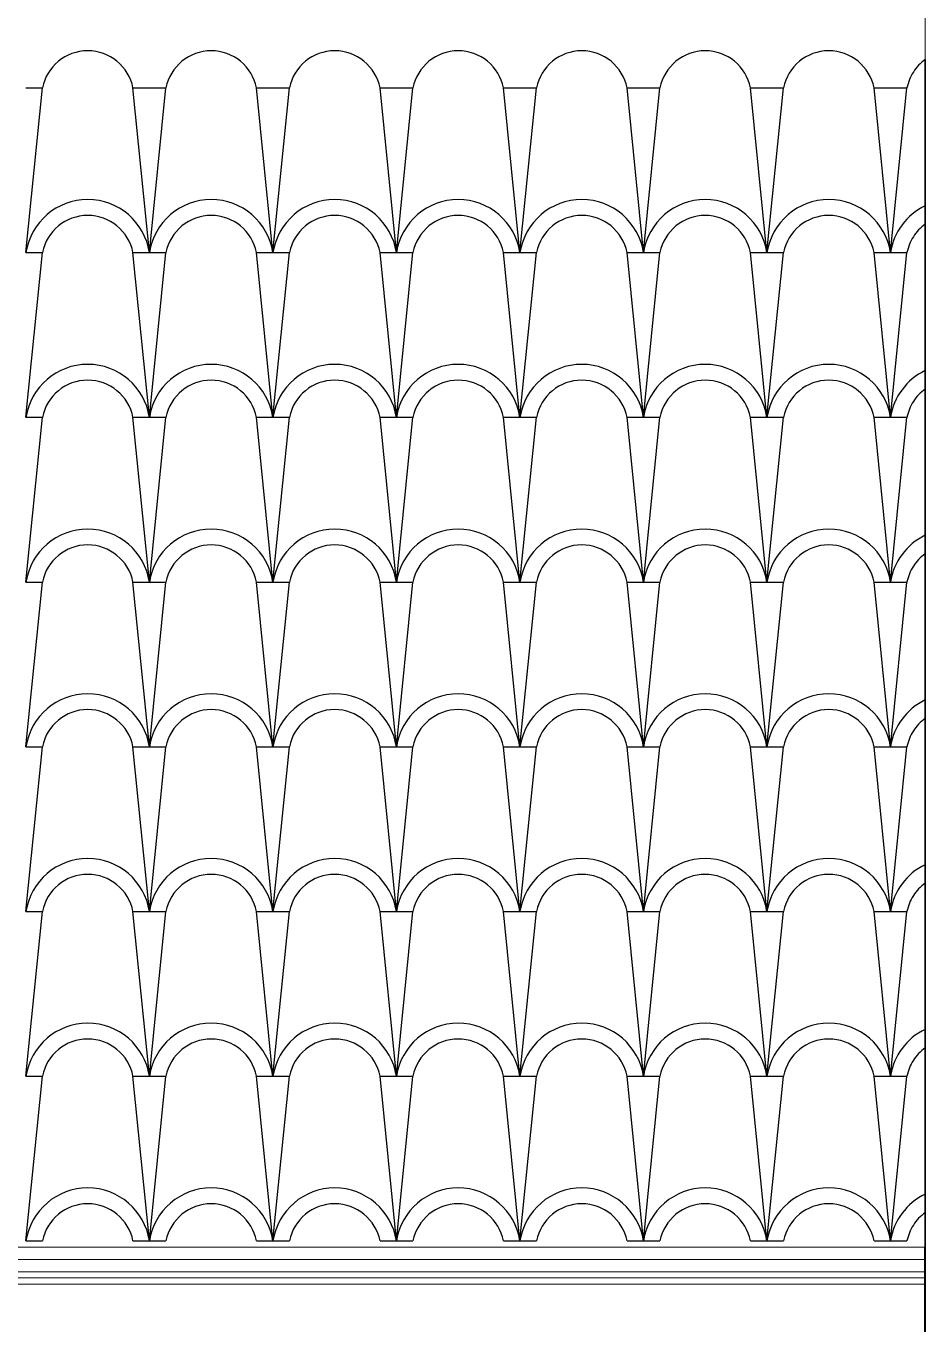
# Model space of a CAD drawing. Header units: millimetres. Extents: x 238 to 272, y 215.7 to 235.8.
# Drawn here: x 269.517 to 270.527, y 222.19 to 223.648 of the extents above; entities that cross this region are included whole.
import ezdxf

# ---------------------------------------------------------------- set-up
doc = ezdxf.new("R2010")
doc.units = ezdxf.units.MM
doc.linetypes.add('CENTER2', pattern=[28.575, 19.05, -3.175, 3.175, -3.175])
doc.layers.add('1', color=1, linetype='CENTER2')
for name, color, linetype, lineweight in [('fachada c 1', 7, 'Continuous', 40), ('fachada c 2', 2, 'Continuous', 35), ('fachada c 4', 4, 'Continuous', 15), ('muebles', 6, 'Continuous', 5)]:
    doc.layers.add(name, color=color, linetype=linetype, lineweight=lineweight)

msp = doc.modelspace()

# ---------------------------------------------------------------- linework, layer by layer
at = {"layer": '1'}
for p, q in [((269.5169, 223.3934), (269.5354, 223.5785)), ((269.5169, 223.5785), (269.5354, 223.5785)), ((269.5169, 223.5785), (269.5354, 223.5785)), ((269.5169, 223.5785), (269.5354, 223.5785)), ((269.5169, 223.5785), (269.5354, 223.5785)), ((269.6557, 223.3934), (269.6372, 223.5785)), ((269.6372, 223.5785), (269.6557, 223.5785)), ((269.6372, 223.5785), (269.6557, 223.5785)), ((269.6557, 223.3934), (269.6742, 223.5785)), ((269.6557, 223.5785), (269.6742, 223.5785)), ((269.6557, 223.5785), (269.6742, 223.5785)), ((269.7945, 223.3934), (269.776, 223.5785)), ((269.776, 223.5785), (269.7945, 223.5785)), ((269.776, 223.5785), (269.7945, 223.5785)), ((269.7945, 223.3934), (269.813, 223.5785)), ((269.7945, 223.5785), (269.813, 223.5785)), ((269.7945, 223.5785), (269.813, 223.5785)), ((269.9333, 223.3934), (269.9148, 223.5785)), ((269.9148, 223.5785), (269.9333, 223.5785)), ((269.9148, 223.5785), (269.9333, 223.5785)), ((269.9333, 223.3934), (269.9518, 223.5785)), ((269.9333, 223.5785), (269.9518, 223.5785)), ((269.9333, 223.5785), (269.9518, 223.5785)), ((270.0721, 223.3934), (270.0536, 223.5785)), ((270.0536, 223.5785), (270.0721, 223.5785)), ((270.0536, 223.5785), (270.0721, 223.5785)), ((270.0721, 223.3934), (270.0906, 223.5785)), ((270.0721, 223.5785), (270.0906, 223.5785)), ((270.0721, 223.5785), (270.0906, 223.5785)), ((270.2109, 223.3934), (270.1924, 223.5785)), ((270.1924, 223.5785), (270.2109, 223.5785)), ((270.1924, 223.5785), (270.2109, 223.5785)), ((270.2109, 223.3934), (270.2294, 223.5785)), ((270.2109, 223.5785), (270.2294, 223.5785)), ((270.2109, 223.5785), (270.2294, 223.5785)), ((270.3497, 223.3934), (270.3312, 223.5785)), ((270.3312, 223.5785), (270.3497, 223.5785)), ((270.3312, 223.5785), (270.3497, 223.5785)), ((270.3497, 223.3934), (270.3682, 223.5785)), ((270.3497, 223.5785), (270.3682, 223.5785)), ((270.3497, 223.5785), (270.3682, 223.5785)), ((270.4885, 223.3934), (270.47, 223.5785)), ((270.47, 223.5785), (270.4885, 223.5785)), ((270.47, 223.5785), (270.4885, 223.5785)), ((270.4885, 223.3934), (270.507, 223.5785)), ((270.4885, 223.5785), (270.507, 223.5785)), ((270.4885, 223.5785), (270.507, 223.5785)), ((269.5169, 223.3934), (269.5354, 223.3934)), ((269.5169, 223.3934), (269.5354, 223.3934)), ((269.5169, 223.3934), (269.5354, 223.3934)), ((269.5169, 223.3934), (269.5354, 223.3934)), ((269.5169, 223.2084), (269.5354, 223.3934)), ((269.6372, 223.3934), (269.6557, 223.3934)), ((269.6372, 223.3934), (269.6557, 223.3934)), ((269.6557, 223.2084), (269.6372, 223.3934)), ((269.6557, 223.3934), (269.6742, 223.3934)), ((269.6557, 223.3934), (269.6742, 223.3934)), ((269.6557, 223.2084), (269.6742, 223.3934)), ((269.776, 223.3934), (269.7945, 223.3934)), ((269.776, 223.3934), (269.7945, 223.3934)), ((269.7945, 223.2084), (269.776, 223.3934)), ((269.7945, 223.3934), (269.813, 223.3934)), ((269.7945, 223.3934), (269.813, 223.3934)), ((269.7945, 223.2084), (269.813, 223.3934)), ((269.9148, 223.3934), (269.9333, 223.3934)), ((269.9148, 223.3934), (269.9333, 223.3934)), ((269.9333, 223.2084), (269.9148, 223.3934)), ((269.9333, 223.3934), (269.9518, 223.3934)), ((269.9333, 223.3934), (269.9518, 223.3934)), ((269.9333, 223.2084), (269.9518, 223.3934)), ((270.0536, 223.3934), (270.0721, 223.3934)), ((270.0536, 223.3934), (270.0721, 223.3934)), ((270.0721, 223.2084), (270.0536, 223.3934)), ((270.0721, 223.3934), (270.0906, 223.3934)), ((270.0721, 223.3934), (270.0906, 223.3934)), ((270.0721, 223.2084), (270.0906, 223.3934)), ((270.1924, 223.3934), (270.2109, 223.3934)), ((270.1924, 223.3934), (270.2109, 223.3934)), ((270.2109, 223.2084), (270.1924, 223.3934)), ((270.2109, 223.3934), (270.2294, 223.3934)), ((270.2109, 223.3934), (270.2294, 223.3934)), ((270.2109, 223.2084), (270.2294, 223.3934)), ((270.3312, 223.3934), (270.3497, 223.3934)), ((270.3312, 223.3934), (270.3497, 223.3934)), ((270.3497, 223.2084), (270.3312, 223.3934)), ((270.3497, 223.3934), (270.3682, 223.3934)), ((270.3497, 223.3934), (270.3682, 223.3934)), ((270.3497, 223.2084), (270.3682, 223.3934)), ((270.47, 223.3934), (270.4885, 223.3934)), ((270.47, 223.3934), (270.4885, 223.3934)), ((270.4885, 223.2084), (270.47, 223.3934)), ((270.4885, 223.3934), (270.507, 223.3934)), ((270.4885, 223.3934), (270.507, 223.3934)), ((270.4885, 223.2084), (270.507, 223.3934)), ((269.5169, 223.2084), (269.5354, 223.2084)), ((269.5169, 223.0233), (269.5354, 223.2084)), ((269.6372, 223.2084), (269.6557, 223.2084)), ((269.6557, 223.0233), (269.6372, 223.2084)), ((269.6557, 223.2084), (269.6742, 223.2084)), ((269.6557, 223.0233), (269.6742, 223.2084)), ((269.776, 223.2084), (269.7945, 223.2084)), ((269.7945, 223.0233), (269.776, 223.2084)), ((269.7945, 223.2084), (269.813, 223.2084)), ((269.7945, 223.0233), (269.813, 223.2084)), ((269.9148, 223.2084), (269.9333, 223.2084)), ((269.9333, 223.0233), (269.9148, 223.2084)), ((269.9333, 223.0233), (269.9518, 223.2084)), ((269.9333, 223.2084), (269.9518, 223.2084)), ((270.0721, 223.0233), (270.0536, 223.2084)), ((270.0536, 223.2084), (270.0721, 223.2084)), ((270.0721, 223.0233), (270.0906, 223.2084)), ((270.0721, 223.2084), (270.0906, 223.2084)), ((270.2109, 223.0233), (270.1924, 223.2084)), ((270.1924, 223.2084), (270.2109, 223.2084)), ((270.2109, 223.0233), (270.2294, 223.2084)), ((270.2109, 223.2084), (270.2294, 223.2084)), ((270.3312, 223.2084), (270.3497, 223.2084)), ((270.3497, 223.0233), (270.3312, 223.2084)), ((270.3497, 223.2084), (270.3682, 223.2084)), ((270.3497, 223.0233), (270.3682, 223.2084)), ((270.47, 223.2084), (270.4885, 223.2084)), ((270.4885, 223.0233), (270.47, 223.2084)), ((270.4885, 223.2084), (270.507, 223.2084)), ((270.4885, 223.0233), (270.507, 223.2084)), ((269.5169, 222.8383), (269.5354, 223.0233)), ((269.5169, 223.0233), (269.5354, 223.0233)), ((269.5169, 223.0233), (269.5354, 223.0233)), ((269.5169, 223.0233), (269.5354, 223.0233)), ((269.5169, 223.0233), (269.5354, 223.0233)), ((269.6557, 222.8383), (269.6372, 223.0233)), ((269.6372, 223.0233), (269.6557, 223.0233)), ((269.6372, 223.0233), (269.6557, 223.0233)), ((269.6557, 222.8383), (269.6742, 223.0233)), ((269.6557, 223.0233), (269.6742, 223.0233)), ((269.6557, 223.0233), (269.6742, 223.0233)), ((269.7945, 222.8383), (269.776, 223.0233)), ((269.776, 223.0233), (269.7945, 223.0233)), ((269.776, 223.0233), (269.7945, 223.0233)), ((269.7945, 222.8383), (269.813, 223.0233)), ((269.7945, 223.0233), (269.813, 223.0233)), ((269.7945, 223.0233), (269.813, 223.0233)), ((269.9333, 222.8383), (269.9148, 223.0233)), ((269.9148, 223.0233), (269.9333, 223.0233)), ((269.9148, 223.0233), (269.9333, 223.0233)), ((269.9333, 223.0233), (269.9518, 223.0233)), ((269.9333, 223.0233), (269.9518, 223.0233)), ((269.9333, 222.8383), (269.9518, 223.0233)), ((270.0536, 223.0233), (270.0721, 223.0233)), ((270.0536, 223.0233), (270.0721, 223.0233)), ((270.0721, 222.8383), (270.0536, 223.0233)), ((270.0721, 223.0233), (270.0906, 223.0233)), ((270.0721, 223.0233), (270.0906, 223.0233)), ((270.0721, 222.8383), (270.0906, 223.0233)), ((270.1924, 223.0233), (270.2109, 223.0233)), ((270.1924, 223.0233), (270.2109, 223.0233)), ((270.2109, 222.8383), (270.1924, 223.0233)), ((270.2109, 223.0233), (270.2294, 223.0233)), ((270.2109, 223.0233), (270.2294, 223.0233)), ((270.2109, 222.8383), (270.2294, 223.0233)), ((270.3497, 222.8383), (270.3312, 223.0233)), ((270.3312, 223.0233), (270.3497, 223.0233)), ((270.3312, 223.0233), (270.3497, 223.0233)), ((270.3497, 222.8383), (270.3682, 223.0233)), ((270.3497, 223.0233), (270.3682, 223.0233)), ((270.3497, 223.0233), (270.3682, 223.0233)), ((270.4885, 222.8383), (270.47, 223.0233)), ((270.47, 223.0233), (270.4885, 223.0233)), ((270.47, 223.0233), (270.4885, 223.0233)), ((270.4885, 222.8383), (270.507, 223.0233)), ((270.4885, 223.0233), (270.507, 223.0233)), ((270.4885, 223.0233), (270.507, 223.0233)), ((269.5169, 222.8383), (269.5354, 222.8383)), ((269.5169, 222.8383), (269.5354, 222.8383)), ((269.5169, 222.8383), (269.5354, 222.8383)), ((269.5169, 222.8383), (269.5354, 222.8383)), ((269.5169, 222.6532), (269.5354, 222.8383)), ((269.6372, 222.8383), (269.6557, 222.8383)), ((269.6372, 222.8383), (269.6557, 222.8383)), ((269.6557, 222.6532), (269.6372, 222.8383)), ((269.6557, 222.8383), (269.6742, 222.8383)), ((269.6557, 222.8383), (269.6742, 222.8383)), ((269.6557, 222.6532), (269.6742, 222.8383)), ((269.776, 222.8383), (269.7945, 222.8383)), ((269.776, 222.8383), (269.7945, 222.8383)), ((269.7945, 222.6532), (269.776, 222.8383)), ((269.7945, 222.8383), (269.813, 222.8383)), ((269.7945, 222.8383), (269.813, 222.8383)), ((269.7945, 222.6532), (269.813, 222.8383)), ((269.9148, 222.8383), (269.9333, 222.8383)), ((269.9148, 222.8383), (269.9333, 222.8383)), ((269.9333, 222.6532), (269.9148, 222.8383)), ((269.9333, 222.8383), (269.9518, 222.8383)), ((269.9333, 222.8383), (269.9518, 222.8383)), ((269.9333, 222.6532), (269.9518, 222.8383)), ((270.0536, 222.8383), (270.0721, 222.8383)), ((270.0536, 222.8383), (270.0721, 222.8383)), ((270.0721, 222.6532), (270.0536, 222.8383)), ((270.0721, 222.8383), (270.0906, 222.8383)), ((270.0721, 222.8383), (270.0906, 222.8383)), ((270.0721, 222.6532), (270.0906, 222.8383)), ((270.1924, 222.8383), (270.2109, 222.8383)), ((270.1924, 222.8383), (270.2109, 222.8383)), ((270.2109, 222.6532), (270.1924, 222.8383)), ((270.2109, 222.8383), (270.2294, 222.8383)), ((270.2109, 222.8383), (270.2294, 222.8383)), ((270.2109, 222.6532), (270.2294, 222.8383)), ((270.3312, 222.8383), (270.3497, 222.8383)), ((270.3312, 222.8383), (270.3497, 222.8383)), ((270.3497, 222.6532), (270.3312, 222.8383)), ((270.3497, 222.8383), (270.3682, 222.8383)), ((270.3497, 222.8383), (270.3682, 222.8383)), ((270.3497, 222.6532), (270.3682, 222.8383)), ((270.47, 222.8383), (270.4885, 222.8383)), ((270.47, 222.8383), (270.4885, 222.8383)), ((270.4885, 222.6532), (270.47, 222.8383)), ((270.4885, 222.8383), (270.507, 222.8383)), ((270.4885, 222.8383), (270.507, 222.8383)), ((270.4885, 222.6532), (270.507, 222.8383)), ((269.5169, 222.4681), (269.5354, 222.6532)), ((269.5169, 222.6532), (269.5354, 222.6532)), ((269.6557, 222.4681), (269.6372, 222.6532)), ((269.6372, 222.6532), (269.6557, 222.6532)), ((269.6557, 222.4681), (269.6742, 222.6532)), ((269.6557, 222.6532), (269.6742, 222.6532)), ((269.7945, 222.4681), (269.776, 222.6532)), ((269.776, 222.6532), (269.7945, 222.6532)), ((269.7945, 222.4681), (269.813, 222.6532)), ((269.7945, 222.6532), (269.813, 222.6532)), ((269.9333, 222.4681), (269.9148, 222.6532)), ((269.9148, 222.6532), (269.9333, 222.6532)), ((269.9333, 222.6532), (269.9518, 222.6532)), ((269.9333, 222.4681), (269.9518, 222.6532)), ((270.0536, 222.6532), (270.0721, 222.6532)), ((270.0721, 222.4681), (270.0536, 222.6532)), ((270.0721, 222.6532), (270.0906, 222.6532)), ((270.0721, 222.4681), (270.0906, 222.6532)), ((270.1924, 222.6532), (270.2109, 222.6532)), ((270.2109, 222.4681), (270.1924, 222.6532)), ((270.2109, 222.6532), (270.2294, 222.6532)), ((270.2109, 222.4681), (270.2294, 222.6532)), ((270.3312, 222.6532), (270.3497, 222.6532)), ((270.3497, 222.4681), (270.3312, 222.6532)), ((270.3497, 222.6532), (270.3682, 222.6532)), ((270.3497, 222.4681), (270.3682, 222.6532)), ((270.47, 222.6532), (270.4885, 222.6532)), ((270.4885, 222.4681), (270.47, 222.6532)), ((270.4885, 222.6532), (270.507, 222.6532)), ((270.4885, 222.4681), (270.507, 222.6532)), ((269.5169, 222.2831), (269.5354, 222.4681)), ((269.5169, 222.4681), (269.5354, 222.4681)), ((269.5169, 222.4681), (269.5354, 222.4681)), ((269.5169, 222.4681), (269.5354, 222.4681)), ((269.5169, 222.4681), (269.5354, 222.4681)), ((269.6557, 222.2831), (269.6372, 222.4681)), ((269.6372, 222.4681), (269.6557, 222.4681)), ((269.6372, 222.4681), (269.6557, 222.4681)), ((269.6557, 222.2831), (269.6742, 222.4681)), ((269.6557, 222.4681), (269.6742, 222.4681)), ((269.6557, 222.4681), (269.6742, 222.4681)), ((269.7945, 222.2831), (269.776, 222.4681)), ((269.776, 222.4681), (269.7945, 222.4681)), ((269.776, 222.4681), (269.7945, 222.4681)), ((269.7945, 222.2831), (269.813, 222.4681)), ((269.7945, 222.4681), (269.813, 222.4681)), ((269.7945, 222.4681), (269.813, 222.4681)), ((269.9333, 222.2831), (269.9148, 222.4681)), ((269.9148, 222.4681), (269.9333, 222.4681)), ((269.9148, 222.4681), (269.9333, 222.4681)), ((269.9333, 222.2831), (269.9518, 222.4681)), ((269.9333, 222.4681), (269.9518, 222.4681)), ((269.9333, 222.4681), (269.9518, 222.4681)), ((270.0721, 222.2831), (270.0536, 222.4681)), ((270.0536, 222.4681), (270.0721, 222.4681)), ((270.0536, 222.4681), (270.0721, 222.4681)), ((270.0721, 222.2831), (270.0906, 222.4681)), ((270.0721, 222.4681), (270.0906, 222.4681)), ((270.0721, 222.4681), (270.0906, 222.4681)), ((270.2109, 222.2831), (270.1924, 222.4681)), ((270.1924, 222.4681), (270.2109, 222.4681)), ((270.1924, 222.4681), (270.2109, 222.4681)), ((270.2109, 222.2831), (270.2294, 222.4681)), ((270.2109, 222.4681), (270.2294, 222.4681)), ((270.2109, 222.4681), (270.2294, 222.4681)), ((270.3497, 222.2831), (270.3312, 222.4681)), ((270.3312, 222.4681), (270.3497, 222.4681)), ((270.3312, 222.4681), (270.3497, 222.4681)), ((270.3497, 222.2831), (270.3682, 222.4681)), ((270.3497, 222.4681), (270.3682, 222.4681)), ((270.3497, 222.4681), (270.3682, 222.4681)), ((270.4885, 222.2831), (270.47, 222.4681)), ((270.47, 222.4681), (270.4885, 222.4681)), ((270.47, 222.4681), (270.4885, 222.4681)), ((270.4885, 222.2831), (270.507, 222.4681)), ((270.4885, 222.4681), (270.507, 222.4681)), ((270.4885, 222.4681), (270.507, 222.4681)), ((269.5169, 222.2831), (269.5354, 222.2831)), ((269.6372, 222.2831), (269.6557, 222.2831)), ((269.6557, 222.2831), (269.6742, 222.2831)), ((269.776, 222.2831), (269.7945, 222.2831)), ((269.7945, 222.2831), (269.813, 222.2831)), ((269.9148, 222.2831), (269.9333, 222.2831)), ((269.9333, 222.2831), (269.9518, 222.2831)), ((270.0536, 222.2831), (270.0721, 222.2831)), ((270.0721, 222.2831), (270.0906, 222.2831)), ((270.1924, 222.2831), (270.2109, 222.2831)), ((270.2109, 222.2831), (270.2294, 222.2831)), ((270.3312, 222.2831), (270.3497, 222.2831)), ((270.3497, 222.2831), (270.3682, 222.2831)), ((270.47, 222.2831), (270.4885, 222.2831)), ((270.4885, 222.2831), (270.507, 222.2831))]:
    msp.add_line(p, q, dxfattribs=at)
for centre, radius, start, end in [((269.5863, 223.5683), 0.0519, 11.3099, 168.6901), ((269.5863, 223.5683), 0.0519, 11.3099, 168.6901), ((269.7251, 223.5683), 0.0519, 11.3099, 168.6901), ((269.7251, 223.5683), 0.0519, 11.3099, 168.6901), ((269.8639, 223.5683), 0.0519, 11.3099, 168.6901), ((269.8639, 223.5683), 0.0519, 11.3099, 168.6901), ((270.0027, 223.5683), 0.0519, 11.3099, 168.6901), ((270.0027, 223.5683), 0.0519, 11.3099, 168.6901), ((270.1415, 223.5683), 0.0519, 11.3099, 168.6901), ((270.1415, 223.5683), 0.0519, 11.3099, 168.6901), ((270.2803, 223.5683), 0.0519, 11.3099, 168.6901), ((270.2803, 223.5683), 0.0519, 11.3099, 168.6901), ((270.4191, 223.5683), 0.0519, 11.3099, 168.6901), ((270.4191, 223.5683), 0.0519, 11.3099, 168.6901), ((270.5579, 223.5683), 0.0519, 126.0222, 168.6901), ((270.5579, 223.5683), 0.0519, 126.0222, 168.6901), ((269.5863, 223.3828), 0.0702, 8.7462, 171.2538), ((269.7251, 223.3828), 0.0702, 8.7462, 171.2538), ((269.8639, 223.3828), 0.0702, 8.7462, 171.2538), ((270.0027, 223.3828), 0.0702, 8.7462, 171.2538), ((270.1415, 223.3828), 0.0702, 8.7462, 171.2538), ((270.2803, 223.3828), 0.0702, 8.7462, 171.2538), ((270.4191, 223.3828), 0.0702, 8.7462, 171.2538), ((270.5579, 223.3828), 0.0702, 115.7661, 171.2538), ((269.5863, 223.3833), 0.0519, 11.3099, 168.6901), ((269.5863, 223.3833), 0.0519, 11.3099, 168.6901), ((269.7251, 223.3833), 0.0519, 11.3099, 168.6901), ((269.7251, 223.3833), 0.0519, 11.3099, 168.6901), ((269.8639, 223.3833), 0.0519, 11.3099, 168.6901), ((269.8639, 223.3833), 0.0519, 11.3099, 168.6901), ((270.0027, 223.3833), 0.0519, 11.3099, 168.6901), ((270.0027, 223.3833), 0.0519, 11.3099, 168.6901), ((270.1415, 223.3833), 0.0519, 11.3099, 168.6901), ((270.1415, 223.3833), 0.0519, 11.3099, 168.6901), ((270.2803, 223.3833), 0.0519, 11.3099, 168.6901), ((270.2803, 223.3833), 0.0519, 11.3099, 168.6901), ((270.4191, 223.3833), 0.0519, 11.3099, 168.6901), ((270.4191, 223.3833), 0.0519, 11.3099, 168.6901), ((270.5579, 223.3833), 0.0519, 126.0222, 168.6901), ((270.5579, 223.3833), 0.0519, 126.0222, 168.6901), ((269.5863, 223.1977), 0.0702, 8.7462, 171.2538), ((269.7251, 223.1977), 0.0702, 8.7462, 171.2538), ((269.8639, 223.1977), 0.0702, 8.7462, 171.2538), ((270.0027, 223.1977), 0.0702, 8.7462, 171.2538), ((270.1415, 223.1977), 0.0702, 8.7462, 171.2538), ((270.2803, 223.1977), 0.0702, 8.7462, 171.2538), ((270.4191, 223.1977), 0.0702, 8.7462, 171.2538), ((269.5863, 223.1982), 0.0519, 11.3099, 168.6901), ((269.5863, 223.1982), 0.0519, 11.3099, 168.6901), ((269.5863, 223.1982), 0.0519, 11.3099, 168.6901), ((269.7251, 223.1982), 0.0519, 11.3099, 168.6901), ((269.7251, 223.1982), 0.0519, 11.3099, 168.6901), ((269.7251, 223.1982), 0.0519, 11.3099, 168.6901), ((269.8639, 223.1982), 0.0519, 11.3099, 168.6901), ((269.8639, 223.1982), 0.0519, 11.3099, 168.6901), ((269.8639, 223.1982), 0.0519, 11.3099, 168.6901), ((270.0027, 223.1982), 0.0519, 11.3099, 168.6901), ((270.0027, 223.1982), 0.0519, 11.3099, 168.6901), ((270.0027, 223.1982), 0.0519, 11.3099, 168.6901), ((270.1415, 223.1982), 0.0519, 11.3099, 168.6901), ((270.1415, 223.1982), 0.0519, 11.3099, 168.6901), ((270.1415, 223.1982), 0.0519, 11.3099, 168.6901), ((270.2803, 223.1982), 0.0519, 11.3099, 168.6901), ((270.2803, 223.1982), 0.0519, 11.3099, 168.6901), ((270.2803, 223.1982), 0.0519, 11.3099, 168.6901), ((270.4191, 223.1982), 0.0519, 11.3099, 168.6901), ((270.4191, 223.1982), 0.0519, 11.3099, 168.6901), ((270.4191, 223.1982), 0.0519, 11.3099, 168.6901), ((270.5579, 223.1977), 0.0702, 115.7661, 171.2538), ((270.5579, 223.1982), 0.0519, 126.0222, 168.6901), ((270.5579, 223.1982), 0.0519, 126.0222, 168.6901), ((270.5579, 223.1982), 0.0519, 126.0222, 168.6901), ((269.5863, 223.0126), 0.0702, 8.7462, 171.2538), ((269.7251, 223.0126), 0.0702, 8.7462, 171.2538), ((269.8639, 223.0126), 0.0702, 8.7462, 171.2538), ((270.0027, 223.0126), 0.0702, 8.7462, 171.2538), ((270.1415, 223.0126), 0.0702, 8.7462, 171.2538), ((270.2803, 223.0126), 0.0702, 8.7462, 171.2538), ((270.4191, 223.0126), 0.0702, 8.7462, 171.2538), ((270.5579, 223.0126), 0.0702, 115.7661, 171.2538), ((269.5863, 223.0131), 0.0519, 11.3099, 168.6901), ((269.5863, 223.0131), 0.0519, 11.3099, 168.6901), ((269.5863, 223.0131), 0.0519, 11.3099, 168.6901), ((269.5863, 223.0131), 0.0519, 11.3099, 168.6901), ((269.7251, 223.0131), 0.0519, 11.3099, 168.6901), ((269.7251, 223.0131), 0.0519, 11.3099, 168.6901), ((269.7251, 223.0131), 0.0519, 11.3099, 168.6901), ((269.7251, 223.0131), 0.0519, 11.3099, 168.6901), ((269.8639, 223.0131), 0.0519, 11.3099, 168.6901), ((269.8639, 223.0131), 0.0519, 11.3099, 168.6901), ((269.8639, 223.0131), 0.0519, 11.3099, 168.6901), ((269.8639, 223.0131), 0.0519, 11.3099, 168.6901), ((270.0027, 223.0131), 0.0519, 11.3099, 168.6901), ((270.0027, 223.0131), 0.0519, 11.3099, 168.6901), ((270.0027, 223.0131), 0.0519, 11.3099, 168.6901), ((270.0027, 223.0131), 0.0519, 11.3099, 168.6901), ((270.1415, 223.0131), 0.0519, 11.3099, 168.6901), ((270.1415, 223.0131), 0.0519, 11.3099, 168.6901), ((270.1415, 223.0131), 0.0519, 11.3099, 168.6901), ((270.1415, 223.0131), 0.0519, 11.3099, 168.6901), ((270.2803, 223.0131), 0.0519, 11.3099, 168.6901), ((270.2803, 223.0131), 0.0519, 11.3099, 168.6901), ((270.2803, 223.0131), 0.0519, 11.3099, 168.6901), ((270.2803, 223.0131), 0.0519, 11.3099, 168.6901), ((270.4191, 223.0131), 0.0519, 11.3099, 168.6901), ((270.4191, 223.0131), 0.0519, 11.3099, 168.6901), ((270.4191, 223.0131), 0.0519, 11.3099, 168.6901), ((270.4191, 223.0131), 0.0519, 11.3099, 168.6901), ((270.5579, 223.0131), 0.0519, 126.0222, 168.6901), ((270.5579, 223.0131), 0.0519, 126.0222, 168.6901), ((270.5579, 223.0131), 0.0519, 126.0222, 168.6901), ((270.5579, 223.0131), 0.0519, 126.0222, 168.6901), ((269.5863, 222.8276), 0.0702, 8.7462, 171.2538), ((269.7251, 222.8276), 0.0702, 8.7462, 171.2538), ((269.8639, 222.8276), 0.0702, 8.7462, 171.2538), ((270.0027, 222.8276), 0.0702, 8.7462, 171.2538), ((270.1415, 222.8276), 0.0702, 8.7462, 171.2538), ((270.2803, 222.8276), 0.0702, 8.7462, 171.2538), ((270.4191, 222.8276), 0.0702, 8.7462, 171.2538), ((270.5579, 222.8276), 0.0702, 115.7661, 171.2538), ((269.5863, 222.8281), 0.0519, 11.3099, 168.6901), ((269.5863, 222.8281), 0.0519, 11.3099, 168.6901), ((269.7251, 222.8281), 0.0519, 11.3099, 168.6901), ((269.7251, 222.8281), 0.0519, 11.3099, 168.6901), ((269.8639, 222.8281), 0.0519, 11.3099, 168.6901), ((269.8639, 222.8281), 0.0519, 11.3099, 168.6901), ((270.0027, 222.8281), 0.0519, 11.3099, 168.6901), ((270.0027, 222.8281), 0.0519, 11.3099, 168.6901), ((270.1415, 222.8281), 0.0519, 11.3099, 168.6901), ((270.1415, 222.8281), 0.0519, 11.3099, 168.6901), ((270.2803, 222.8281), 0.0519, 11.3099, 168.6901), ((270.2803, 222.8281), 0.0519, 11.3099, 168.6901), ((270.4191, 222.8281), 0.0519, 11.3099, 168.6901), ((270.4191, 222.8281), 0.0519, 11.3099, 168.6901), ((270.5579, 222.8281), 0.0519, 126.0222, 168.6901), ((270.5579, 222.8281), 0.0519, 126.0222, 168.6901), ((269.5863, 222.6425), 0.0702, 8.7462, 171.2538), ((269.7251, 222.6425), 0.0702, 8.7462, 171.2538), ((269.8639, 222.6425), 0.0702, 8.7462, 171.2538), ((270.0027, 222.6425), 0.0702, 8.7462, 171.2538), ((270.1415, 222.6425), 0.0702, 8.7462, 171.2538), ((270.2803, 222.6425), 0.0702, 8.7462, 171.2538), ((270.4191, 222.6425), 0.0702, 8.7462, 171.2538), ((269.5863, 222.643), 0.0519, 11.3099, 168.6901), ((269.5863, 222.643), 0.0519, 11.3099, 168.6901), ((269.5863, 222.643), 0.0519, 11.3099, 168.6901), ((269.7251, 222.643), 0.0519, 11.3099, 168.6901), ((269.7251, 222.643), 0.0519, 11.3099, 168.6901), ((269.7251, 222.643), 0.0519, 11.3099, 168.6901), ((269.8639, 222.643), 0.0519, 11.3099, 168.6901), ((269.8639, 222.643), 0.0519, 11.3099, 168.6901), ((269.8639, 222.643), 0.0519, 11.3099, 168.6901), ((270.0027, 222.643), 0.0519, 11.3099, 168.6901), ((270.0027, 222.643), 0.0519, 11.3099, 168.6901), ((270.0027, 222.643), 0.0519, 11.3099, 168.6901), ((270.1415, 222.643), 0.0519, 11.3099, 168.6901), ((270.1415, 222.643), 0.0519, 11.3099, 168.6901), ((270.1415, 222.643), 0.0519, 11.3099, 168.6901), ((270.2803, 222.643), 0.0519, 11.3099, 168.6901), ((270.2803, 222.643), 0.0519, 11.3099, 168.6901), ((270.2803, 222.643), 0.0519, 11.3099, 168.6901), ((270.4191, 222.643), 0.0519, 11.3099, 168.6901), ((270.4191, 222.643), 0.0519, 11.3099, 168.6901), ((270.4191, 222.643), 0.0519, 11.3099, 168.6901), ((270.5579, 222.6425), 0.0702, 115.7661, 171.2538), ((270.5579, 222.643), 0.0519, 126.0222, 168.6901), ((270.5579, 222.643), 0.0519, 126.0222, 168.6901), ((270.5579, 222.643), 0.0519, 126.0222, 168.6901), ((269.5863, 222.4575), 0.0702, 8.7462, 171.2538), ((269.7251, 222.4575), 0.0702, 8.7462, 171.2538), ((269.8639, 222.4575), 0.0702, 8.7462, 171.2538), ((270.0027, 222.4575), 0.0702, 8.7462, 171.2538), ((270.1415, 222.4575), 0.0702, 8.7462, 171.2538), ((270.2803, 222.4575), 0.0702, 8.7462, 171.2538), ((270.4191, 222.4575), 0.0702, 8.7462, 171.2538), ((270.5579, 222.4575), 0.0702, 115.7661, 171.2538), ((269.5863, 222.458), 0.0519, 11.3099, 168.6901), ((269.5863, 222.458), 0.0519, 11.3099, 168.6901), ((269.7251, 222.458), 0.0519, 11.3099, 168.6901), ((269.7251, 222.458), 0.0519, 11.3099, 168.6901), ((269.8639, 222.458), 0.0519, 11.3099, 168.6901), ((269.8639, 222.458), 0.0519, 11.3099, 168.6901), ((270.0027, 222.458), 0.0519, 11.3099, 168.6901), ((270.0027, 222.458), 0.0519, 11.3099, 168.6901), ((270.1415, 222.458), 0.0519, 11.3099, 168.6901), ((270.1415, 222.458), 0.0519, 11.3099, 168.6901), ((270.2803, 222.458), 0.0519, 11.3099, 168.6901), ((270.2803, 222.458), 0.0519, 11.3099, 168.6901), ((270.4191, 222.458), 0.0519, 11.3099, 168.6901), ((270.4191, 222.458), 0.0519, 11.3099, 168.6901), ((270.5579, 222.458), 0.0519, 126.0222, 168.6901), ((270.5579, 222.458), 0.0519, 126.0222, 168.6901), ((269.5863, 222.2724), 0.0702, 8.7462, 171.2538), ((269.7251, 222.2724), 0.0702, 8.7462, 171.2538), ((269.8639, 222.2724), 0.0702, 8.7462, 171.2538), ((270.0027, 222.2724), 0.0702, 8.7462, 171.2538), ((270.1415, 222.2724), 0.0702, 8.7462, 171.2538), ((270.2803, 222.2724), 0.0702, 8.7462, 171.2538), ((270.4191, 222.2724), 0.0702, 8.7462, 171.2538), ((270.5579, 222.2724), 0.0702, 115.7661, 171.2538), ((269.5863, 222.2729), 0.0519, 11.3099, 168.6901), ((269.7251, 222.2729), 0.0519, 11.3099, 168.6901), ((269.8639, 222.2729), 0.0519, 11.3099, 168.6901), ((270.0027, 222.2729), 0.0519, 11.3099, 168.6901), ((270.1415, 222.2729), 0.0519, 11.3099, 168.6901), ((270.2803, 222.2729), 0.0519, 11.3099, 168.6901), ((270.4191, 222.2729), 0.0519, 11.3099, 168.6901), ((270.5579, 222.2729), 0.0519, 126.0222, 168.6901)]:
    msp.add_arc(centre, radius, start, end, dxfattribs=at)
at = {"layer": 'fachada c 1'}
msp.add_line((270.5273, 222.1759), (270.5273, 222.2761), dxfattribs=at)
at = {"layer": 'fachada c 2'}
msp.add_line((270.5273, 222.2761), (270.5273, 223.6103), dxfattribs=at)
at = {"layer": 'fachada c 4', "ltscale": 0.03}
msp.add_line((270.5273, 224.9761), (270.5273, 223.6103), dxfattribs=at)
at = {"layer": 'fachada c 4'}
msp.add_line((270.5273, 222.2761), (266.6273, 222.2761), dxfattribs=at)
at = {"layer": 'muebles'}
for p, q in [((270.5273, 222.2623), (266.636, 222.2623)), ((270.5273, 222.2485), (266.6467, 222.2485)), ((270.5273, 222.2416), (266.6515, 222.2416)), ((270.5273, 222.2346), (266.6515, 222.2346))]:
    msp.add_line(p, q, dxfattribs=at)

doc.saveas('drawing.dxf')
